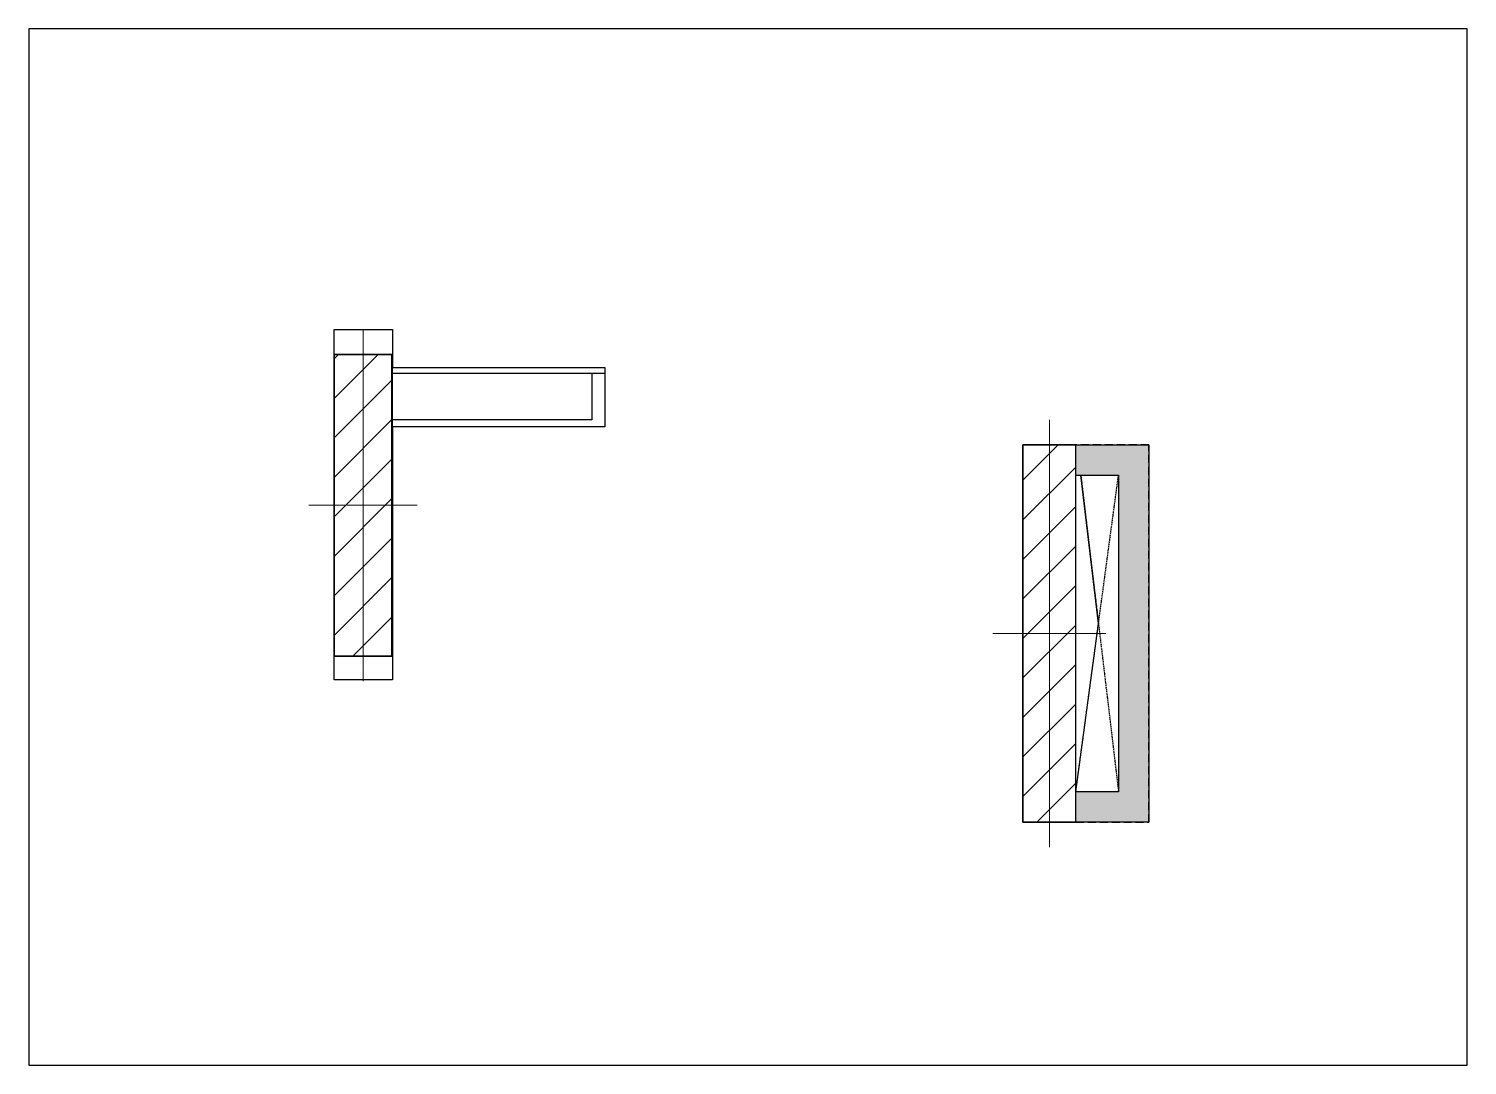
# Model space of a CAD drawing. Extents: x -40810 to 33675, y -2018 to 21213.
# Drawn here: x -17610 to -17038, y 7682 to 8095 of the extents above; entities that cross this region are included whole.
import ezdxf

# ---------------------------------------------------------------- set-up
doc = ezdxf.new("R2010")
doc.units = 0
doc.linetypes.add('HIDDEN2', pattern=[4.7625, 3.175, -1.5875])
doc.linetypes.add('TRAZO_HUECO', pattern=[0.75, 0.5, -0.25])
doc.layers.get('0').update_dxf_attribs({"color": 1, "lineweight": 9})
for name, color, linetype in [('1', 5, 'Continuous'), ('241', 7, 'TRAZO_HUECO'), ('3', 2, 'Continuous'), ('A_htc_alv', 7, 'Continuous'), ('SARR_2.2x7', 40, 'Continuous')]:
    doc.layers.add(name, color=color, linetype=linetype)
doc.layers.add('PILAR_EIXOS', color=1, linetype='Continuous', lineweight=0)
doc.layers.add('PILAR_HACH', color=4, linetype='Continuous', lineweight=0)

# ---------------------------------------------------------------- blocks, each defined once
blk = doc.blocks.new('Eixos do pilar')
at = {"layer": 'PILAR_EIXOS'}
for p, q in [((0, -0.5), (0, 0.5)), ((-0.5, 0), (0.5, 0))]:
    blk.add_line(p, q, dxfattribs=at)

msp = doc.modelspace()

# ---------------------------------------------------------------- hatches: boundary and pattern name
at = {"linetype": 'ByBlock'}
h = msp.add_hatch(dxfattribs=at)
h.set_pattern_fill('ANSI31', color=4, scale=3.5)
h.set_pattern_definition([(45, (33903.912, 13435.237), (-7.857724, 7.857724), [])])
h.paths.add_polyline_path([(-17488.575, 7845.05), (-17465.575, 7845.05), (-17465.575, 7965.05), (-17488.575, 7965.05)])
h = msp.add_hatch(dxfattribs=at)
h.set_pattern_fill('ANSI31', color=4, scale=3.5)
h.set_pattern_definition([(45, (-102746, 37562.088), (-7.8577241, 7.8577241), [])])
h.paths.add_polyline_path([(-17214.575, 7779.05), (-17193.575, 7779.05), (-17193.575, 7929.05), (-17214.575, 7929.05)])
at = {"layer": 'A_htc_alv', "linetype": 'ByBlock', "true_color": 0xf8991e}
h = msp.add_hatch(color=30, dxfattribs=at)
h.dxf.hatch_style = 1
h.paths.add_polyline_path([(-17164.575, 7929.05), (-17193.575, 7929.05), (-17193.575, 7917.05), (-17176.575, 7917.05), (-17176.575, 7791.05), (-17193.575, 7791.05), (-17193.575, 7779.05), (-17164.575, 7779.05)])

# ---------------------------------------------------------------- linework, layer by layer
at = {"layer": '1'}
msp.add_lwpolyline([(-17610.025, 7682.35), (-17037.875, 7682.35), (-17037.875, 8094.6), (-17610.025, 8094.6), (-17610.025, 7682.35)], dxfattribs=at)
at = {"layer": '1', "linetype": 'HIDDEN2'}
for points in [[(-17164.575, 7929.05), (-17193.575, 7929.05)], [(-17164.575, 7779.05), (-17164.575, 7929.05)], [(-17193.575, 7917.05), (-17176.575, 7917.05)], [(-17176.575, 7917.05), (-17176.575, 7791.05)], [(-17176.575, 7791.05), (-17193.575, 7791.05)], [(-17193.575, 7779.05), (-17164.575, 7779.05)]]:
    msp.add_lwpolyline(points, dxfattribs=at)
at = {"layer": '241'}
for p, q in [((-17193.575, 7791.05), (-17176.575, 7917.05)), ((-17191.575, 7917.05), (-17176.575, 7791.05))]:
    msp.add_line(p, q, dxfattribs=at)
at = {"layer": '3'}
for points in [[(-17488.575, 7845.05), (-17465.575, 7845.05), (-17465.575, 7965.05), (-17488.575, 7965.05), (-17488.575, 7845.05)], [(-17214.575, 7779.05), (-17193.575, 7779.05), (-17193.575, 7929.05), (-17214.575, 7929.05), (-17214.575, 7779.05)]]:
    msp.add_lwpolyline(points, dxfattribs=at)
at = {"layer": 'PILAR_HACH', "color": 2}
for points in [[(-17488.575, 7974.959), (-17465.298, 7974.959), (-17465.298, 7835.621), (-17488.575, 7835.621)], [(-17465.298, 7959.877), (-17380.956, 7959.877), (-17380.956, 7936.219), (-17465.298, 7936.219)], [(-17465.575, 7957.555), (-17465.575, 7957.555), (-17465.575, 7944.319), (-17465.575, 7944.319)], [(-17465.575, 7957.555), (-17386.115, 7957.555), (-17386.115, 7939.093), (-17465.575, 7939.093)], [(-17380.956, 7936.219), (-17465.575, 7936.219), (-17465.575, 7957.555), (-17380.956, 7957.555)]]:
    msp.add_lwpolyline(points, close=True, dxfattribs=at)
at = {"layer": 'SARR_2.2x7', "linetype": 'Continuous', "ltscale": 30}
for points in [[(-17037.875, 8094.6), (-17610.025, 8094.6), (-17610.025, 7682.35), (-17037.875, 7682.35)], [(-17380.956, 7959.877), (-17380.956, 7936.219), (-17465.298, 7936.219), (-17465.298, 7835.621), (-17488.575, 7835.621), (-17488.575, 7974.959), (-17465.298, 7974.959), (-17465.298, 7959.877)], [(-17386.115, 7957.555), (-17386.115, 7939.093), (-17465.575, 7939.093), (-17465.575, 7845.05), (-17488.575, 7845.05), (-17488.575, 7965.05), (-17465.575, 7965.05), (-17465.575, 7957.555)], [(-17380.956, 7957.555), (-17380.956, 7936.219), (-17465.575, 7936.219), (-17465.575, 7845.05), (-17488.575, 7845.05), (-17488.575, 7965.05), (-17465.575, 7965.05), (-17465.575, 7957.555)], [(-17386.115, 7957.555), (-17386.115, 7939.093), (-17465.575, 7939.093), (-17465.575, 7957.555)], [(-17193.575, 7929.05), (-17164.575, 7929.05), (-17164.575, 7779.05), (-17193.575, 7779.05), (-17214.575, 7779.05), (-17214.575, 7929.05)], [(-17164.575, 7929.05), (-17164.575, 7779.05), (-17214.575, 7779.05), (-17214.575, 7929.05)], [(-17184.544, 7857.987), (-17191.575, 7917.05), (-17176.575, 7917.05), (-17176.575, 7791.05), (-17193.575, 7791.05)]]:
    msp.add_lwpolyline(points, close=True, dxfattribs=at)

# ---------------------------------------------------------------- block references
at = {"layer": 'PILAR_EIXOS', "zscale": 100}
for p, xscale, yscale in [((-17477.075, 7905.05), 43, 140), ((-17204.075, 7854.05), 45, 170)]:
    msp.add_blockref('Eixos do pilar', p, dxfattribs=dict(at, xscale=xscale, yscale=yscale))

doc.saveas('drawing.dxf')
